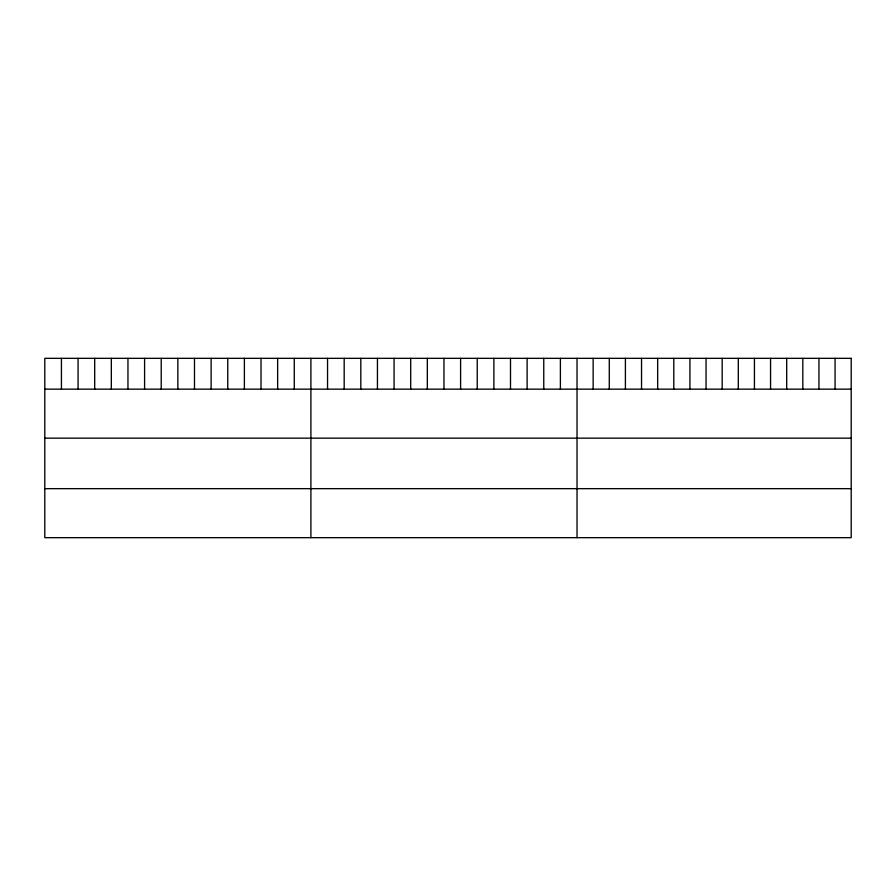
<?xml version="1.0" encoding="UTF-8"?>
<svg xmlns="http://www.w3.org/2000/svg" width="896" height="896" viewBox="0 0 896 896"><rect width="100%" height="100%" fill="white"/><g stroke="black" fill="none" stroke-linecap="round" stroke-linejoin="round"><path stroke-width="1.34" d="M44.8 389.155L851.2 389.155M44.8 438.166L851.2 438.166M44.8 488.656L851.2 488.656M835.072 358.333L835.072 389.155M818.944 358.333L818.944 389.155M802.816 358.333L802.816 389.155M786.688 358.333L786.688 389.155M770.56 358.333L770.56 389.155M754.432 358.333L754.432 389.155M738.304 358.333L738.304 389.155M722.176 358.333L722.176 389.155M706.048 358.333L706.048 389.155M689.92 358.333L689.92 389.155M673.792 358.333L673.792 389.155M657.664 358.333L657.664 389.155M641.536 358.333L641.536 389.155M625.408 358.333L625.408 389.155M609.28 358.333L609.28 389.155M593.152 358.333L593.152 389.155M577.024 358.333L577.024 537.667M560.392 358.333L560.392 389.155M543.76 358.333L543.76 389.155M527.128 358.333L527.128 389.155M510.496 358.333L510.496 389.155M493.864 358.333L493.864 389.155M477.232 358.333L477.232 389.155M460.6 358.333L460.6 389.155M443.968 358.333L443.968 389.155M427.336 358.333L427.336 389.155M410.704 358.333L410.704 389.155M394.072 358.333L394.072 389.155M377.44 358.333L377.44 389.155M360.808 358.333L360.808 389.155M344.176 358.333L344.176 389.155M327.544 358.333L327.544 389.155M310.912 358.333L310.912 537.667M294.28 358.333L294.28 389.155M277.648 358.333L277.648 389.155M261.016 358.333L261.016 389.155M244.384 358.333L244.384 389.155M227.752 358.333L227.752 389.155M211.12 358.333L211.12 389.155M194.488 358.333L194.488 389.155M177.856 358.333L177.856 389.155M161.224 358.333L161.224 389.155M144.592 358.333L144.592 389.155M127.96 358.333L127.96 389.155M111.328 358.333L111.328 389.155M94.696 358.333L94.696 389.155M78.064 358.333L78.064 389.155M61.432 358.333L61.432 389.155M851.2 358.333L44.8 358.333L44.8 537.667L851.2 537.667L851.2 358.333"/></g></svg>
